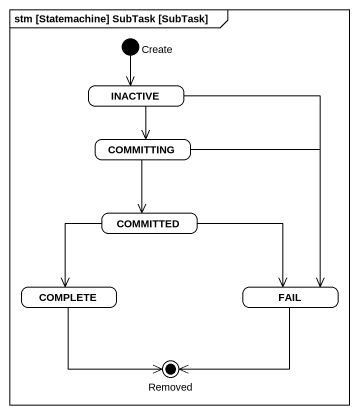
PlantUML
@startuml
mainframe stm [Statemachine] SubTask [SubTask]
hide empty description
state "Create" as Create_ <<start>>
state INACTIVE
state COMMITTING
state COMMITTED
state COMPLETE
state FAIL
state Removed <<end>>
Create_ --> INACTIVE
INACTIVE --> COMMITTING
INACTIVE --> FAIL
COMMITTING --> COMMITTED
COMMITTING --> FAIL
COMMITTED --> COMPLETE
COMMITTED -right-> FAIL
COMPLETE --> Removed
FAIL --> Removed
@enduml
